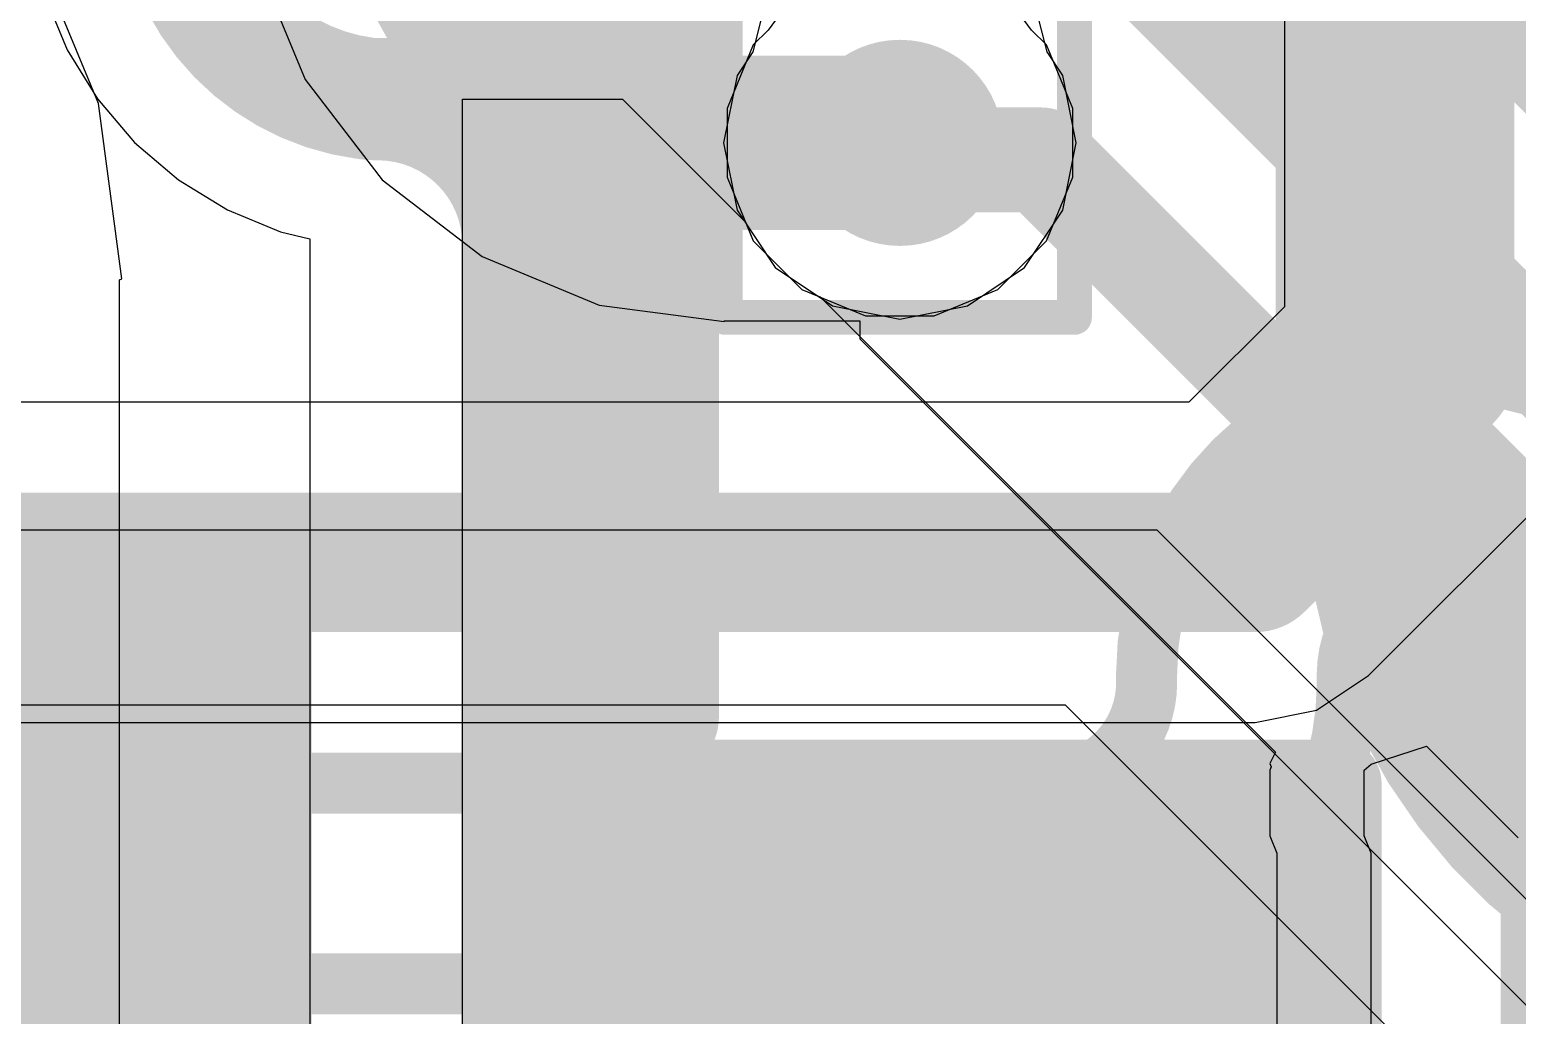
# Model space of a CAD drawing. Header units: inches. Extents: x -6 to 284, y -12 to 154.
# Drawn here: x 39.888 to 42.053, y -6.032 to -4.597 of the extents above; entities that cross this region are included whole.
import ezdxf

# ---------------------------------------------------------------- set-up
doc = ezdxf.new("R2010")
doc.units = ezdxf.units.IN
for name, color, linetype in [('Bottom Layer', 5, 'Continuous'), ('Bottom Overlay', 54, 'Continuous'), ('Bottom Paste', 16, 'Continuous'), ('Bottom Solder', 6, 'Continuous'), ('Drill Drawing', 1, 'Continuous'), ('GND-1', 16, 'Continuous'), ('GND-2', 90, 'Continuous'), ('GND-3', 216, 'Continuous'), ('GND-4', 54, 'Continuous'), ('PWR-1', 156, 'Continuous'), ('PWR-2', 130, 'Continuous'), ('Signal L1', 76, 'Continuous'), ('Signal L2', 6, 'Continuous'), ('Top Layer', 1, 'Continuous'), ('Via Holes', 16, 'Continuous')]:
    doc.layers.add(name, color=color, linetype=linetype)

# ---------------------------------------------------------------- blocks, each defined once
blk = doc.blocks.new('IND_0806_B_242')
at = {"layer": 'Bottom Layer'}
blk.add_hatch(color=5, dxfattribs=at).paths.add_polyline_path([(0.325, 1), (1.325, 1), (1.325, -1), (0.325, -1)])
at = {"layer": 'Bottom Paste'}
blk.add_hatch(color=16, dxfattribs=at).paths.add_polyline_path([(0.325, 1), (1.325, 1), (1.325, -1), (0.325, -1)])
at = {"layer": 'Bottom Solder'}
blk.add_hatch(color=6, dxfattribs=at).paths.add_polyline_path([(0.2234, 1.1016), (1.4266, 1.1016), (1.4266, -1.1016), (0.2234, -1.1016)])
blk = doc.blocks.new('C___0603_B_436')
at = {"layer": 'Bottom Layer'}
for points in [[(-1.143, -0.4445), (-1.143, 0.4445), (-0.381, 0.4445), (-0.381, -0.4445)], [(0.381, -0.4445), (0.381, 0.4445), (1.143, 0.4445), (1.143, -0.4445)]]:
    blk.add_hatch(color=5, dxfattribs=at).paths.add_polyline_path(points)
at = {"layer": 'Bottom Paste'}
for points in [[(-1.143, -0.4445), (-1.143, 0.4445), (-0.381, 0.4445), (-0.381, -0.4445)], [(0.381, -0.4445), (0.381, 0.4445), (1.143, 0.4445), (1.143, -0.4445)]]:
    blk.add_hatch(color=16, dxfattribs=at).paths.add_polyline_path(points)
at = {"layer": 'Bottom Solder'}
for points in [[(-1.203, -0.5045), (-1.203, 0.5045), (-0.321, 0.5045), (-0.321, -0.5045)], [(0.321, -0.5045), (0.321, 0.5045), (1.203, 0.5045), (1.203, -0.5045)]]:
    blk.add_hatch(color=6, dxfattribs=at).paths.add_polyline_path(points)
at = {"layer": 'Bottom Overlay'}
for points in [[(-1.2446, 0.5334, 0.127, 0.127, 0), (-0.4572, 0.5334, 0.127, 0.127, 0)], [(-1.2446, 0.5334, 0.127, 0.127, 0), (-1.2446, -0.5334, 0.127, 0.127, 0)], [(0.4572, 0.5334, 0.127, 0.127, 0), (1.2446, 0.5334, 0.127, 0.127, 0)], [(1.2446, 0.5334, 0.127, 0.127, 0), (1.2446, -0.5334, 0.127, 0.127, 0)], [(-1.2446, -0.5334, 0.127, 0.127, 0), (-0.4572, -0.5334, 0.127, 0.127, 0)], [(0.4572, -0.5334, 0.127, 0.127, 0), (1.2446, -0.5334, 0.127, 0.127, 0)]]:
    blk.add_lwpolyline(points, format="xyseb", dxfattribs=at)
for points in [[(-1.2764, 0.5334, 0.0635, 0.0635, 1), (-1.2128, 0.5334, 0.0635, 0.0635, 1)], [(-1.2764, 0.5334, 0.0635, 0.0635, 1), (-1.2128, 0.5334, 0.0635, 0.0635, 1)], [(-0.4889, 0.5334, 0.0635, 0.0635, 1), (-0.4254, 0.5334, 0.0635, 0.0635, 1)], [(0.4254, 0.5334, 0.0635, 0.0635, 1), (0.4889, 0.5334, 0.0635, 0.0635, 1)], [(1.2128, 0.5334, 0.0635, 0.0635, 1), (1.2764, 0.5334, 0.0635, 0.0635, 1)], [(1.2128, 0.5334, 0.0635, 0.0635, 1), (1.2764, 0.5334, 0.0635, 0.0635, 1)], [(-1.2764, -0.5334, 0.0635, 0.0635, 1), (-1.2128, -0.5334, 0.0635, 0.0635, 1)], [(-1.2764, -0.5334, 0.0635, 0.0635, 1), (-1.2128, -0.5334, 0.0635, 0.0635, 1)], [(-0.4889, -0.5334, 0.0635, 0.0635, 1), (-0.4254, -0.5334, 0.0635, 0.0635, 1)], [(0.4254, -0.5334, 0.0635, 0.0635, 1), (0.4889, -0.5334, 0.0635, 0.0635, 1)], [(1.2128, -0.5334, 0.0635, 0.0635, 1), (1.2764, -0.5334, 0.0635, 0.0635, 1)], [(1.2128, -0.5334, 0.0635, 0.0635, 1), (1.2764, -0.5334, 0.0635, 0.0635, 1)]]:
    blk.add_lwpolyline(points, format="xyseb", close=True, dxfattribs=at)
blk = doc.blocks.new('C___0402_B_482')
at = {"layer": 'Bottom Layer'}
for points in [[(-0.2413, 0.3175), (-0.2413, -0.3175), (-0.6985, -0.3175), (-0.6985, 0.3175)], [(0.6985, 0.3175), (0.6985, -0.3175), (0.2413, -0.3175), (0.2413, 0.3175)]]:
    blk.add_hatch(color=5, dxfattribs=at).paths.add_polyline_path(points)
at = {"layer": 'Bottom Paste'}
for points in [[(-0.2413, 0.3175), (-0.2413, -0.3175), (-0.6985, -0.3175), (-0.6985, 0.3175)], [(0.6985, 0.3175), (0.6985, -0.3175), (0.2413, -0.3175), (0.2413, 0.3175)]]:
    blk.add_hatch(color=16, dxfattribs=at).paths.add_polyline_path(points)
at = {"layer": 'Bottom Solder'}
for points in [[(-0.1813, 0.3775), (-0.1813, -0.3775), (-0.7585, -0.3775), (-0.7585, 0.3775)], [(0.7585, 0.3775), (0.7585, -0.3775), (0.1813, -0.3775), (0.1813, 0.3775)]]:
    blk.add_hatch(color=6, dxfattribs=at).paths.add_polyline_path(points)
at = {"layer": 'Bottom Overlay'}
for points in [[(-0.7874, 0.4064, 0.127, 0.127, 0), (-0.2794, 0.4064, 0.127, 0.127, 0)], [(-0.7874, 0.4064, 0.127, 0.127, 0), (-0.7874, -0.4064, 0.127, 0.127, 0)], [(0.2794, 0.4064, 0.127, 0.127, 0), (0.7874, 0.4064, 0.127, 0.127, 0)], [(0.7874, 0.4064, 0.127, 0.127, 0), (0.7874, -0.4064, 0.127, 0.127, 0)], [(-0.7874, -0.4064, 0.127, 0.127, 0), (-0.2794, -0.4064, 0.127, 0.127, 0)], [(0.2794, -0.4064, 0.127, 0.127, 0), (0.7874, -0.4064, 0.127, 0.127, 0)]]:
    blk.add_lwpolyline(points, format="xyseb", dxfattribs=at)
for points in [[(-0.8191, 0.4064, 0.0635, 0.0635, 1), (-0.7556, 0.4064, 0.0635, 0.0635, 1)], [(-0.8191, 0.4064, 0.0635, 0.0635, 1), (-0.7556, 0.4064, 0.0635, 0.0635, 1)], [(-0.3111, 0.4064, 0.0635, 0.0635, 1), (-0.2477, 0.4064, 0.0635, 0.0635, 1)], [(0.2477, 0.4064, 0.0635, 0.0635, 1), (0.3111, 0.4064, 0.0635, 0.0635, 1)], [(0.7556, 0.4064, 0.0635, 0.0635, 1), (0.8191, 0.4064, 0.0635, 0.0635, 1)], [(0.7556, 0.4064, 0.0635, 0.0635, 1), (0.8191, 0.4064, 0.0635, 0.0635, 1)], [(-0.8191, -0.4064, 0.0635, 0.0635, 1), (-0.7556, -0.4064, 0.0635, 0.0635, 1)], [(-0.8191, -0.4064, 0.0635, 0.0635, 1), (-0.7556, -0.4064, 0.0635, 0.0635, 1)], [(-0.3111, -0.4064, 0.0635, 0.0635, 1), (-0.2477, -0.4064, 0.0635, 0.0635, 1)], [(0.2477, -0.4064, 0.0635, 0.0635, 1), (0.3111, -0.4064, 0.0635, 0.0635, 1)], [(0.7556, -0.4064, 0.0635, 0.0635, 1), (0.8191, -0.4064, 0.0635, 0.0635, 1)], [(0.7556, -0.4064, 0.0635, 0.0635, 1), (0.8191, -0.4064, 0.0635, 0.0635, 1)]]:
    blk.add_lwpolyline(points, format="xyseb", close=True, dxfattribs=at)

msp = doc.modelspace()

# ---------------------------------------------------------------- hatches: boundary and pattern name
at = {"layer": 'Bottom Layer'}
h = msp.add_hatch(color=5, dxfattribs=at)
edge = h.paths.add_edge_path()
edge.add_arc((41.1545, -4.7618), 0.15, 0, 360)
for points in [[(40.5177, -6.7429), (40.8022, -6.7429), (40.8022, -4.7512), (40.5177, -4.7512)], [(40.5177, -6.7429), (41.7031, -6.7429), (41.7031, -5.7955), (40.5177, -5.7955)]]:
    msp.add_hatch(color=5, dxfattribs=at).paths.add_polyline_path(points)
at = {"layer": 'GND-1'}
h = msp.add_hatch(color=16, dxfattribs=at)
edge = h.paths.add_edge_path()
edge.add_arc((41.1545, -4.7618), 0.15, 0, 360)
at = {"layer": 'GND-2'}
h = msp.add_hatch(color=90, dxfattribs=at)
edge = h.paths.add_edge_path()
edge.add_arc((41.1545, -4.7618), 0.15, 0, 360)
at = {"layer": 'GND-3'}
h = msp.add_hatch(color=216, dxfattribs=at)
edge = h.paths.add_edge_path()
edge.add_arc((41.1545, -4.7618), 0.15, 0, 360)
at = {"layer": 'GND-4'}
h = msp.add_hatch(color=54, dxfattribs=at)
edge = h.paths.add_edge_path()
edge.add_arc((41.1545, -4.7618), 0.15, 0, 360)
at = {"layer": 'PWR-1'}
h = msp.add_hatch(color=156, dxfattribs=at)
edge = h.paths.add_edge_path()
edge.add_arc((41.1545, -4.7618), 0.15, 0, 360)
at = {"layer": 'PWR-2'}
h = msp.add_hatch(color=130, dxfattribs=at)
edge = h.paths.add_edge_path()
edge.add_arc((41.1545, -4.7618), 0.15, 0, 360)
at = {"layer": 'Signal L1'}
h = msp.add_hatch(color=76, dxfattribs=at)
edge = h.paths.add_edge_path()
edge.add_arc((41.1545, -4.7618), 0.15, 0, 360)
at = {"layer": 'Signal L2'}
h = msp.add_hatch(color=6, dxfattribs=at)
edge = h.paths.add_edge_path()
edge.add_arc((41.1545, -4.7618), 0.15, 0, 360)
at = {"layer": 'Top Layer'}
h = msp.add_hatch(color=1, dxfattribs=at)
edge = h.paths.add_edge_path()
edge.add_arc((41.1545, -4.7618), 0.15, 0, 360)
at = {"layer": 'Via Holes'}
h = msp.add_hatch(color=7, dxfattribs=at)
edge = h.paths.add_edge_path()
edge.add_arc((41.1545, -4.7618), 0.075, 0, 360)

# ---------------------------------------------------------------- linework, layer by layer
at = {"layer": 'Bottom Layer'}
for p, q in [((39.9108, -4.549), (39.9428, -4.6263)), ((39.9428, -4.6263), (39.9865, -4.6976)), ((39.9865, -4.6976), (40.0408, -4.7612)), ((40.5177, -6.7429), (40.5177, -4.6983)), ((40.5177, -4.6983), (40.7508, -4.6983)), ((40.7508, -4.6983), (40.9302, -4.8777)), ((40.0408, -4.7612), (40.1044, -4.8155)), ((40.1044, -4.8155), (40.1757, -4.8592)), ((40.1757, -4.8592), (40.2529, -4.8912)), ((40.2529, -4.8912), (40.2957, -4.9014)), ((40.9302, -4.8777), (40.9412, -4.9043)), ((40.2957, -4.9014), (40.2957, -6.6531)), ((40.9412, -4.9043), (41.012, -4.9751)), ((41.012, -4.9751), (41.0386, -4.9861)), ((41.0386, -4.9861), (41.7012, -5.6487)), ((41.7012, -5.6487), (41.693, -5.6649)), ((41.8403, -5.666), (41.9208, -5.6399)), ((41.9208, -5.6399), (42.0544, -5.7734)), ((41.6947, -5.67), (41.6927, -5.6749)), ((41.693, -5.6649), (41.6947, -5.67)), ((41.8301, -5.6749), (41.8403, -5.666)), ((41.6927, -5.6749), (41.6927, -5.7702)), ((41.8301, -5.7702), (41.8301, -5.6749)), ((41.6927, -5.7702), (41.7031, -5.7955)), ((41.8406, -5.7955), (41.8301, -5.7702)), ((41.7031, -5.7955), (41.7031, -6.7156)), ((41.8406, -6.7429), (41.8406, -5.7955))]:
    msp.add_line(p, q, dxfattribs=at)
for points in [[(40.8022, -4.6983, 0.1778, 0.1778, 0), (40.8022, -3.6882, 0.1778, 0.1778, 0)], [(40.3778, -4.6972, 0.1778, 0.1778, -0.377159), (40.1022, -4.3849, 0.1778, 0.1778, 0)], [(41.8674, -4.4135, 0.1524, 0.1524, 0), (42.2655, -4.8116, 0.1524, 0.1524, 0)], [(40.8022, -4.4567, 0.1778, 0.1778, -0.412871), (40.5617, -4.6983, 0.1778, 0.1778, 0)], [(41.5022, -4.4912, 0.1524, 0.1524, 0), (42.3349, -5.3238, 0.1524, 0.1524, 0)], [(40.395, -4.6983, 0.1778, 0.1778, -0.028192), (40.3778, -4.6972, 0.1778, 0.1778, 0)], [(40.395, -4.6983, 0.1778, 0.1778, 0), (40.5606, -4.6983, 0.1778, 0.1778, 0)], [(40.395, -4.6983, 0.1778, 0.1778, 0), (40.3962, -4.6983, 0.1778, 0.1778, 0)], [(40.3962, -4.6983, 0.1778, 0.1778, 0), (40.8022, -4.6983, 0.1778, 0.1778, 0)], [(40.3962, -4.6983, 0.1778, 0.1778, -0.412551), (40.6066, -4.9099, 0.1778, 0.1778, 0)], [(40.5617, -4.6983, 0.1778, 0.1778, -0.001146), (40.5606, -4.6983, 0.1778, 0.1778, 0)], [(40.8022, -5.5974, 0.1778, 0.1778, 0), (40.8022, -4.6983, 0.1778, 0.1778, 0)], [(41.1545, -4.7618, 0.1524, 0.1524, 0), (41.1792, -4.7865, 0.1524, 0.1524, 0)], [(41.1792, -4.7865, 0.1524, 0.1524, 0), (41.3604, -4.7865, 0.1524, 0.1524, 0)], [(41.3604, -4.7865, 0.1524, 0.1524, 0), (42.2576, -5.6836, 0.1524, 0.1524, 0)]]:
    msp.add_lwpolyline(points, format="xyseb", dxfattribs=at)
for points in [[(40.3334, -4.6972, 0.0889, 0.0889, 1), (40.4223, -4.6972, 0.0889, 0.0889, 1)], [(40.3334, -4.6972, 0.0889, 0.0889, 1), (40.4223, -4.6972, 0.0889, 0.0889, 1)], [(40.3505, -4.6983, 0.0889, 0.0889, 1), (40.4394, -4.6983, 0.0889, 0.0889, 1)], [(40.3505, -4.6983, 0.0889, 0.0889, 1), (40.4394, -4.6983, 0.0889, 0.0889, 1)], [(40.3505, -4.6983, 0.0889, 0.0889, 1), (40.4394, -4.6983, 0.0889, 0.0889, 1)], [(40.3517, -4.6983, 0.0889, 0.0889, 1), (40.4406, -4.6983, 0.0889, 0.0889, 1)], [(40.3517, -4.6983, 0.0889, 0.0889, 1), (40.4406, -4.6983, 0.0889, 0.0889, 1)], [(40.3517, -4.6983, 0.0889, 0.0889, 1), (40.4406, -4.6983, 0.0889, 0.0889, 1)], [(40.5162, -4.6983, 0.0889, 0.0889, 1), (40.6051, -4.6983, 0.0889, 0.0889, 1)], [(40.5162, -4.6983, 0.0889, 0.0889, 1), (40.6051, -4.6983, 0.0889, 0.0889, 1)], [(40.5173, -4.6983, 0.0889, 0.0889, 1), (40.6062, -4.6983, 0.0889, 0.0889, 1)], [(40.5173, -4.6983, 0.0889, 0.0889, 1), (40.6062, -4.6983, 0.0889, 0.0889, 1)], [(40.7578, -4.6983, 0.0889, 0.0889, 1), (40.8467, -4.6983, 0.0889, 0.0889, 1)], [(40.7578, -4.6983, 0.0889, 0.0889, 1), (40.8467, -4.6983, 0.0889, 0.0889, 1)], [(40.7578, -4.6983, 0.0889, 0.0889, 1), (40.8467, -4.6983, 0.0889, 0.0889, 1)], [(41.1164, -4.7618, 0.0762, 0.0762, 1), (41.1926, -4.7618, 0.0762, 0.0762, 1)], [(41.1411, -4.7865, 0.0762, 0.0762, 1), (41.2173, -4.7865, 0.0762, 0.0762, 1)], [(41.1411, -4.7865, 0.0762, 0.0762, 1), (41.2173, -4.7865, 0.0762, 0.0762, 1)], [(41.3223, -4.7865, 0.0762, 0.0762, 1), (41.3985, -4.7865, 0.0762, 0.0762, 1)], [(41.3223, -4.7865, 0.0762, 0.0762, 1), (41.3985, -4.7865, 0.0762, 0.0762, 1)], [(40.5621, -4.9099, 0.0889, 0.0889, 1), (40.651, -4.9099, 0.0889, 0.0889, 1)], [(40.7578, -5.5974, 0.0889, 0.0889, 1), (40.8467, -5.5974, 0.0889, 0.0889, 1)]]:
    msp.add_lwpolyline(points, format="xyseb", close=True, dxfattribs=at)
at = {"layer": 'Drill Drawing'}
for points in [[(40.9005, -5.0158, 0.0508, 0.0508, 0), (40.9005, -4.5078, 0.0508, 0.0508, 0)], [(41.4085, -5.0158, 0.0508, 0.0508, 0), (41.4085, -4.5078, 0.0508, 0.0508, 0)], [(40.9005, -5.0158, 0.0508, 0.0508, 0), (41.4085, -5.0158, 0.0508, 0.0508, 0)]]:
    msp.add_lwpolyline(points, format="xyseb", dxfattribs=at)
for points in [[(40.8878, -5.0158, 0.0254, 0.0254, 1), (40.9132, -5.0158, 0.0254, 0.0254, 1)], [(40.8878, -5.0158, 0.0254, 0.0254, 1), (40.9132, -5.0158, 0.0254, 0.0254, 1)], [(41.3958, -5.0158, 0.0254, 0.0254, 1), (41.4212, -5.0158, 0.0254, 0.0254, 1)], [(41.3958, -5.0158, 0.0254, 0.0254, 1), (41.4212, -5.0158, 0.0254, 0.0254, 1)]]:
    msp.add_lwpolyline(points, format="xyseb", close=True, dxfattribs=at)
at = {"layer": 'GND-1'}
for p, q in [((41.0054, -4.5396), (40.9629, -4.5976)), ((41.3461, -4.5976), (41.3036, -4.5396)), ((40.9629, -4.5976), (40.9412, -4.6193)), ((41.3678, -4.6193), (41.3461, -4.5976)), ((40.9412, -4.6193), (40.9029, -4.7118)), ((41.4061, -4.7118), (41.3678, -4.6193)), ((40.9029, -4.7118), (40.9029, -4.8119)), ((41.4061, -4.8119), (41.4061, -4.7118)), ((40.9029, -4.8119), (40.9412, -4.9043)), ((41.3678, -4.9043), (41.4061, -4.8119)), ((40.9412, -4.9043), (41.012, -4.9751)), ((41.297, -4.9751), (41.3678, -4.9043)), ((41.012, -4.9751), (41.1045, -5.0134)), ((41.2045, -5.0134), (41.297, -4.9751)), ((41.1045, -5.0134), (41.2045, -5.0134))]:
    msp.add_line(p, q, dxfattribs=at)
at = {"layer": 'GND-2'}
for p, q in [((41.0054, -4.5396), (40.9629, -4.5976)), ((41.3461, -4.5976), (41.3036, -4.5396)), ((40.9629, -4.5976), (40.9412, -4.6193)), ((41.3678, -4.6193), (41.3461, -4.5976)), ((40.9412, -4.6193), (40.9029, -4.7118)), ((41.4061, -4.7118), (41.3678, -4.6193)), ((40.9029, -4.7118), (40.9029, -4.8119)), ((41.4061, -4.8119), (41.4061, -4.7118)), ((40.9029, -4.8119), (40.9412, -4.9043)), ((41.3678, -4.9043), (41.4061, -4.8119)), ((40.9412, -4.9043), (41.012, -4.9751)), ((41.297, -4.9751), (41.3678, -4.9043)), ((41.012, -4.9751), (41.1045, -5.0134)), ((41.2045, -5.0134), (41.297, -4.9751)), ((41.1045, -5.0134), (41.2045, -5.0134))]:
    msp.add_line(p, q, dxfattribs=at)
at = {"layer": 'GND-3'}
for p, q in [((41.0054, -4.5396), (40.9629, -4.5976)), ((41.3461, -4.5976), (41.3036, -4.5396)), ((40.9629, -4.5976), (40.9412, -4.6193)), ((41.3678, -4.6193), (41.3461, -4.5976)), ((40.9412, -4.6193), (40.9029, -4.7118)), ((41.4061, -4.7118), (41.3678, -4.6193)), ((40.9029, -4.7118), (40.9029, -4.8119)), ((41.4061, -4.8119), (41.4061, -4.7118)), ((40.9029, -4.8119), (40.9412, -4.9043)), ((41.3678, -4.9043), (41.4061, -4.8119)), ((40.9412, -4.9043), (41.012, -4.9751)), ((41.297, -4.9751), (41.3678, -4.9043)), ((41.012, -4.9751), (41.1045, -5.0134)), ((41.2045, -5.0134), (41.297, -4.9751)), ((41.1045, -5.0134), (41.2045, -5.0134))]:
    msp.add_line(p, q, dxfattribs=at)
at = {"layer": 'GND-4'}
for p, q in [((41.0054, -4.5396), (40.9629, -4.5976)), ((41.3461, -4.5976), (41.3036, -4.5396)), ((40.9629, -4.5976), (40.9412, -4.6193)), ((41.3678, -4.6193), (41.3461, -4.5976)), ((40.9412, -4.6193), (40.9029, -4.7118)), ((41.4061, -4.7118), (41.3678, -4.6193)), ((40.9029, -4.7118), (40.9029, -4.8119)), ((41.4061, -4.8119), (41.4061, -4.7118)), ((40.9029, -4.8119), (40.9412, -4.9043)), ((41.3678, -4.9043), (41.4061, -4.8119)), ((40.9412, -4.9043), (41.012, -4.9751)), ((41.297, -4.9751), (41.3678, -4.9043)), ((41.012, -4.9751), (41.1045, -5.0134)), ((41.2045, -5.0134), (41.297, -4.9751)), ((41.1045, -5.0134), (41.2045, -5.0134))]:
    msp.add_line(p, q, dxfattribs=at)
at = {"layer": 'PWR-1'}
for p, q in [((40.9629, -4.5396), (40.9403, -4.6295)), ((41.3687, -4.6295), (41.3461, -4.5396)), ((40.9403, -4.6295), (40.9175, -4.6636)), ((41.3915, -4.6636), (41.3687, -4.6295)), ((40.9175, -4.6636), (40.898, -4.7618)), ((41.411, -4.7618), (41.3915, -4.6636)), ((40.898, -4.7618), (40.9175, -4.86)), ((41.3915, -4.86), (41.411, -4.7618)), ((40.9175, -4.86), (40.9731, -4.9432)), ((41.3359, -4.9432), (41.3915, -4.86)), ((40.9731, -4.9432), (41.0563, -4.9988)), ((41.2527, -4.9988), (41.3359, -4.9432)), ((41.0563, -4.9988), (41.1545, -5.0183)), ((41.1545, -5.0183), (41.2527, -4.9988)), ((41.5288, -5.3256), (38.2025, -5.3256)), ((42.8633, -6.6601), (41.5288, -5.3256)), ((38.2139, -5.5796), (41.3952, -5.5796)), ((41.3952, -5.5796), (42.7954, -6.9798))]:
    msp.add_line(p, q, dxfattribs=at)
at = {"layer": 'PWR-2'}
for p, q in [((39.9883, -4.7044), (39.8897, -4.4663)), ((40.2185, -4.4997), (40.2888, -4.6696)), ((40.2888, -4.6696), (40.4008, -4.8155)), ((40.022, -4.9599), (39.9883, -4.7044)), ((40.4008, -4.8155), (40.5467, -4.9274)), ((40.5467, -4.9274), (40.7166, -4.9978)), ((40.0185, -4.961), (40.022, -4.9599)), ((40.0185, -7.4654), (40.0185, -4.961)), ((40.7166, -4.9978), (40.899, -5.0218)), ((40.899, -5.0218), (40.899, -5.0208)), ((40.899, -5.0208), (41.096, -5.0208)), ((41.096, -5.0208), (41.096, -5.047)), ((41.096, -5.047), (42.4553, -6.4063))]:
    msp.add_line(p, q, dxfattribs=at)
for points in [[(41.8283, -5.1625, 0.254, 0.254, 0), (41.8283, -4.3005, 0.254, 0.254, 0)], [(40.899, -4.7618, 0.254, 0.254, -0.414214), (40.4545, -4.3173, 0.254, 0.254, 0)], [(40.899, -4.7618, 0.254, 0.254, 0), (41.1545, -4.7618, 0.254, 0.254, 0)], [(41.8283, -5.1625, 0.254, 0.254, 0), (42.8633, -6.1975, 0.254, 0.254, 0)]]:
    msp.add_lwpolyline(points, format="xyseb", dxfattribs=at)
for points in [[(40.8355, -4.7618, 0.127, 0.127, 1), (40.9625, -4.7618, 0.127, 0.127, 1)], [(40.8355, -4.7618, 0.127, 0.127, 1), (40.9625, -4.7618, 0.127, 0.127, 1)], [(41.091, -4.7618, 0.127, 0.127, 1), (41.218, -4.7618, 0.127, 0.127, 1)], [(41.7648, -5.1625, 0.127, 0.127, 1), (41.8918, -5.1625, 0.127, 0.127, 1)], [(41.7648, -5.1625, 0.127, 0.127, 1), (41.8918, -5.1625, 0.127, 0.127, 1)]]:
    msp.add_lwpolyline(points, format="xyseb", close=True, dxfattribs=at)
at = {"layer": 'Signal L1'}
for points in [[(41.8674, -5.2543, 0.254, 0.254, 0), (41.8674, -4.2125, 0.254, 0.254, 0)], [(42.5739, -5.9608, 0.254, 0.254, -0.414214), (41.8674, -5.2543, 0.254, 0.254, 0)]]:
    msp.add_lwpolyline(points, format="xyseb", dxfattribs=at)
msp.add_lwpolyline([(41.8039, -5.2543, 0.127, 0.127, 1), (41.9309, -5.2543, 0.127, 0.127, 1)], format="xyseb", close=True, dxfattribs=at)
msp.add_lwpolyline([(41.8039, -5.2543, 0.127, 0.127, 1), (41.9309, -5.2543, 0.127, 0.127, 1)], format="xyseb", close=True, dxfattribs=at)
at = {"layer": 'Signal L2'}
for points in [[(41.5136, -5.5348, 0.0889, 0.0889, -1), (42.3899, -5.5348, 0.0889, 0.0889, 0)], [(41.8057, -5.5348, 0.0889, 0.0889, -1), (42.0978, -5.5348, 0.0889, 0.0889, 0)], [(41.5136, -5.5478, 0.0889, 0.0889, 0), (41.5136, -5.5348, 0.0889, 0.0889, 0)], [(41.8057, -5.5478, 0.0889, 0.0889, 0), (41.8057, -5.5348, 0.0889, 0.0889, 0)], [(41.8057, -5.5478, 0.0889, 0.0889, -0.414214), (41.3675, -5.986, 0.0889, 0.0889, 0)], [(41.5136, -5.5478, 0.0889, 0.0889, -0.414214), (41.3675, -5.6939, 0.0889, 0.0889, 0)], [(39.3951, -5.6939, 0.0889, 0.0889, 0), (41.177, -5.6939, 0.0889, 0.0889, 0)], [(41.177, -5.6939, 0.0889, 0.0889, 0), (41.3675, -5.6939, 0.0889, 0.0889, 0)], [(39.5161, -5.986, 0.0889, 0.0889, 0), (41.177, -5.986, 0.0889, 0.0889, 0)], [(41.177, -5.986, 0.0889, 0.0889, 0), (41.3675, -5.986, 0.0889, 0.0889, 0)]]:
    msp.add_lwpolyline(points, format="xyseb", dxfattribs=at)
for points in [[(41.4913, -5.5348, 0.0445, 0.0445, 1), (41.5358, -5.5348, 0.0445, 0.0445, 1)], [(41.4913, -5.5348, 0.0445, 0.0445, 1), (41.5358, -5.5348, 0.0445, 0.0445, 1)], [(41.7834, -5.5348, 0.0445, 0.0445, 1), (41.8279, -5.5348, 0.0445, 0.0445, 1)], [(41.7834, -5.5348, 0.0445, 0.0445, 1), (41.8279, -5.5348, 0.0445, 0.0445, 1)], [(41.4913, -5.5478, 0.0445, 0.0445, 1), (41.5358, -5.5478, 0.0445, 0.0445, 1)], [(41.4913, -5.5478, 0.0445, 0.0445, 1), (41.5358, -5.5478, 0.0445, 0.0445, 1)], [(41.7834, -5.5478, 0.0445, 0.0445, 1), (41.8279, -5.5478, 0.0445, 0.0445, 1)], [(41.7834, -5.5478, 0.0445, 0.0445, 1), (41.8279, -5.5478, 0.0445, 0.0445, 1)], [(41.1548, -5.6939, 0.0445, 0.0445, 1), (41.1992, -5.6939, 0.0445, 0.0445, 1)], [(41.1548, -5.6939, 0.0445, 0.0445, 1), (41.1992, -5.6939, 0.0445, 0.0445, 1)], [(41.3453, -5.6939, 0.0445, 0.0445, 1), (41.3897, -5.6939, 0.0445, 0.0445, 1)], [(41.3453, -5.6939, 0.0445, 0.0445, 1), (41.3897, -5.6939, 0.0445, 0.0445, 1)], [(41.1548, -5.986, 0.0445, 0.0445, 1), (41.1992, -5.986, 0.0445, 0.0445, 1)], [(41.1548, -5.986, 0.0445, 0.0445, 1), (41.1992, -5.986, 0.0445, 0.0445, 1)], [(41.3453, -5.986, 0.0445, 0.0445, 1), (41.3897, -5.986, 0.0445, 0.0445, 1)], [(41.3453, -5.986, 0.0445, 0.0445, 1), (41.3897, -5.986, 0.0445, 0.0445, 1)]]:
    msp.add_lwpolyline(points, format="xyseb", close=True, dxfattribs=at)
at = {"layer": 'Top Layer'}
for p, q in [((41.7142, -4.1029), (41.7142, -5.0003)), ((41.0054, -4.5396), (40.9629, -4.5976)), ((41.3461, -4.5976), (41.3036, -4.5396)), ((40.9629, -4.5976), (40.9412, -4.6193)), ((41.3678, -4.6193), (41.3461, -4.5976)), ((40.9412, -4.6193), (40.9029, -4.7118)), ((41.4061, -4.7118), (41.3678, -4.6193)), ((40.9029, -4.7118), (40.9029, -4.8119)), ((41.4061, -4.8119), (41.4061, -4.7118)), ((40.9029, -4.8119), (40.9412, -4.9043)), ((41.3678, -4.9043), (41.4061, -4.8119)), ((40.9412, -4.9043), (41.012, -4.9751)), ((41.297, -4.9751), (41.3678, -4.9043)), ((41.012, -4.9751), (41.1045, -5.0134)), ((41.2045, -5.0134), (41.297, -4.9751)), ((41.7142, -5.0003), (41.5752, -5.1392)), ((41.1045, -5.0134), (41.2045, -5.0134)), ((41.5752, -5.1392), (38.9937, -5.1392)), ((41.8366, -5.5371), (42.1121, -5.2616)), ((41.7609, -5.5876), (41.8366, -5.5371)), ((38.9937, -5.6054), (41.6718, -5.6054)), ((41.6718, -5.6054), (41.7609, -5.5876))]:
    msp.add_line(p, q, dxfattribs=at)
for points in [[(41.9473, -5.0968, 0.2032, 0.2032, 0), (41.9473, -4.1029, 0.2032, 0.2032, 0)], [(41.6718, -5.3723, 0.2032, 0.2032, 0), (41.9473, -5.0968, 0.2032, 0.2032, 0)], [(38.4603, -5.3723, 0.2032, 0.2032, 0), (41.6718, -5.3723, 0.2032, 0.2032, 0)]]:
    msp.add_lwpolyline(points, format="xyseb", dxfattribs=at)
for points in [[(41.8965, -5.0968, 0.1016, 0.1016, 1), (41.9981, -5.0968, 0.1016, 0.1016, 1)], [(41.8965, -5.0968, 0.1016, 0.1016, 1), (41.9981, -5.0968, 0.1016, 0.1016, 1)], [(41.621, -5.3723, 0.1016, 0.1016, 1), (41.7226, -5.3723, 0.1016, 0.1016, 1)], [(41.621, -5.3723, 0.1016, 0.1016, 1), (41.7226, -5.3723, 0.1016, 0.1016, 1)]]:
    msp.add_lwpolyline(points, format="xyseb", close=True, dxfattribs=at)

# ---------------------------------------------------------------- block references
at = {"rotation": 90}
for name, p in [('IND_0806_B_242', (39.1969, -6.7684)), ('C___0402_B_482', (42.4989, -6.3366)), ('C___0603_B_436', (41.2586, -6.9385))]:
    msp.add_blockref(name, p, dxfattribs=at)

doc.saveas('drawing.dxf')
